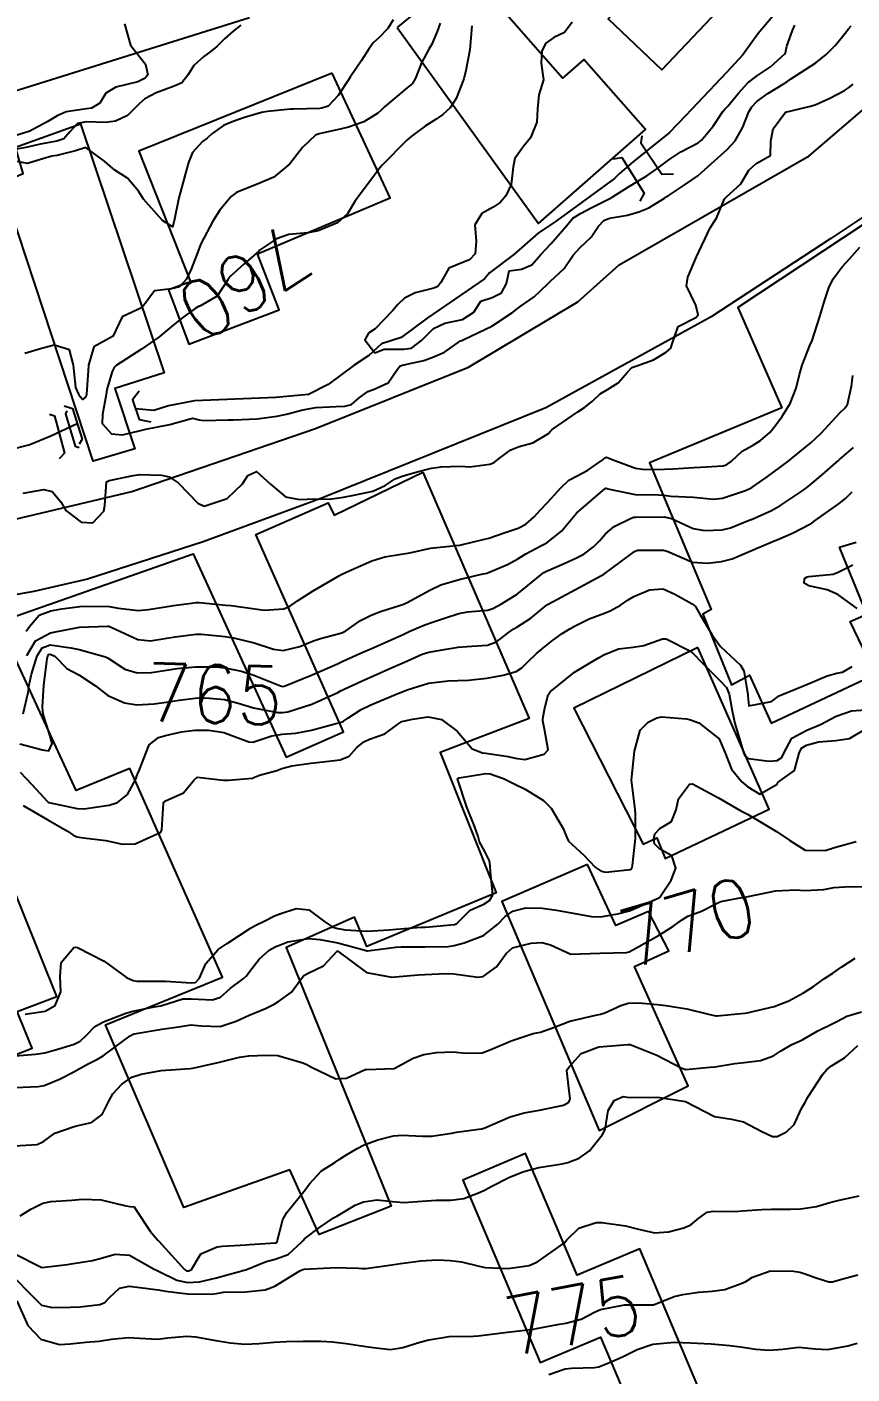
# Model space of a CAD drawing. Header units: metres. Extents: x 318500 to 325275, y 7408834 to 7428799.
# Drawn here: x 321769.1 to 321825.7, y 7422662.4 to 7422754.9 of the extents above; entities that cross this region are included whole.
import ezdxf
from ezdxf.enums import TextEntityAlignment as Align

# ---------------------------------------------------------------- set-up
doc = ezdxf.new("R2010")
doc.units = ezdxf.units.M
doc.header["$MEASUREMENT"] = 0
for name, color, linetype in [('Cotas', 45, 'Continuous'), ('Curvas de Nivel 1m', 11, 'Continuous'), ('Curvas de Nivel 5m', 15, 'Continuous'), ('Edificações', 30, 'Continuous'), ('Hidrografia', 140, 'Continuous'), ('Pontes_Viadutos_Tubos', 190, 'Continuous'), ('Vias Primárias', 230, 'Continuous')]:
    doc.layers.add(name, color=color, linetype=linetype)
doc.styles.add('Style-STANDARD', font='STANDARD.shx')

msp = doc.modelspace()

# ---------------------------------------------------------------- linework, layer by layer
at = {"layer": 'Curvas de Nivel 1m', "flags": 128}
for points, elevation in [([(321775.797, 7422755.127), (321776.206, 7422753.656), (321777.221, 7422752.356), (321777.395, 7422751.637), (321777.208, 7422751.412), (321776.711, 7422751.153), (321775.201, 7422750.781), (321774.508, 7422750.365), (321774.094, 7422749.681), (321773.532, 7422749.339), (321773.184, 7422749.302), (321771.793, 7422749.098), (321771.176, 7422748.803), (321770.494, 7422748.407), (321769.237, 7422747.749), (321769.176, 7422747.733), (321769.16, 7422747.726), (321767.664, 7422747.253)], 764), ([(321794.239, 7422755.415), (321793.874, 7422754.808), (321793.251, 7422754.165), (321792.864, 7422753.818), (321792.592, 7422753.44), (321792.064, 7422752.611), (321791.277, 7422751.459), (321791.209, 7422751.36), (321790.452, 7422750.213), (321789.775, 7422749.474), (321789.328, 7422749.338), (321789.188, 7422749.322), (321787.418, 7422749.275), (321787.186, 7422749.261), (321785.601, 7422749.109), (321785.183, 7422749.037), (321784.026, 7422748.698), (321783.173, 7422748.399), (321782.585, 7422748.153), (321781.792, 7422747.581), (321781.454, 7422747.287), (321781.152, 7422747.046), (321780.448, 7422746.289), (321780.184, 7422745.599), (321779.944, 7422744.779), (321779.624, 7422743.605), (321779.527, 7422743.182), (321779.193, 7422741.609), (321779.175, 7422741.513), (321779.074, 7422741.187), (321778.407, 7422741.62), (321777.102, 7422743.099), (321776.76, 7422743.645), (321775.986, 7422744.525), (321775.124, 7422745.085), (321774.444, 7422745.677), (321773.144, 7422746.633), (321772.423, 7422746.419), (321771.136, 7422746.095), (321770.814, 7422746.046), (321769.8, 7422745.74), (321769.128, 7422745.548), (321767.938, 7422745.762)], 762), ([(321783.764, 7422755.051), (321783.256, 7422754.633), (321782.686, 7422754.13), (321782.128, 7422753.577), (321781.639, 7422753.179), (321781.23, 7422752.897), (321780.551, 7422752.266), (321780.137, 7422751.601), (321779.723, 7422751.086), (321779.202, 7422750.849), (321777.967, 7422750.397), (321777.193, 7422749.982), (321776.794, 7422749.646), (321775.996, 7422748.84), (321775.172, 7422748.459), (321774.484, 7422748.363), (321773.171, 7422748.409), (321772.572, 7422748.296), (321772.033, 7422747.707), (321771.63, 7422747.235), (321771.15, 7422747.067), (321770.005, 7422746.879), (321769.144, 7422746.654), (321768.378, 7422746.521)], 763), ([(321797.458, 7422755.186), (321797.258, 7422754.6), (321796.882, 7422753.747), (321796.689, 7422753.386), (321796.174, 7422752.447), (321795.768, 7422751.394), (321795.559, 7422751.044), (321795.204, 7422750.758), (321793.638, 7422749.423), (321793.413, 7422749.2), (321793.184, 7422749.003), (321792.214, 7422748.405), (321791.169, 7422748.037), (321790.693, 7422747.931), (321789.161, 7422747.578), (321789.082, 7422747.56), (321788.894, 7422747.484), (321788.014, 7422746.63), (321787.13, 7422745.51), (321786.048, 7422744.594), (321785.117, 7422744.205), (321783.485, 7422743.554), (321783.106, 7422743.278), (321782.337, 7422742.326), (321781.864, 7422741.578), (321781.057, 7422740.078), (321780.92, 7422739.724), (321780.875, 7422739.592), (321780.361, 7422738.273), (321780.039, 7422737.6), (321779.562, 7422737.065), (321779.02, 7422736.939), (321777.853, 7422736.792), (321777, 7422735.64), (321775.632, 7422735.019), (321774.986, 7422733.67), (321774.97, 7422733.657), (321773.69, 7422732.956), (321773.321, 7422731.686), (321773.302, 7422731.329), (321773.176, 7422729.687), (321773.122, 7422729.484), (321772.916, 7422729.337), (321772.747, 7422729.521), (321772.657, 7422729.694), (321772.456, 7422730.168), (321772.285, 7422731.7), (321772.009, 7422732.753), (321770.963, 7422733.067), (321770.032, 7422732.805), (321768.957, 7422732.489)], 761), ([(321806.521, 7422755.251), (321805.98, 7422754.538), (321805.254, 7422754.202), (321804.719, 7422753.807), (321804.437, 7422753.282), (321804.379, 7422752.43), (321804.539, 7422751.28), (321804.23, 7422750.259), (321804.145, 7422749.286), (321804.092, 7422748.37), (321803.662, 7422747.292), (321803.154, 7422746.69), (321802.569, 7422745.883), (321802.471, 7422745.307), (321802.335, 7422744.095), (321801.967, 7422743.311), (321801.565, 7422742.854), (321801.098, 7422742.537), (321800.31, 7422742.113), (321799.84, 7422741.339), (321799.932, 7422740.2), (321799.85, 7422739.338), (321799.466, 7422738.931), (321799.051, 7422738.771), (321798.042, 7422738.364), (321797.495, 7422737.365), (321797.304, 7422737.089), (321797.024, 7422736.98), (321795.74, 7422736.669), (321795.013, 7422736.283), (321794.552, 7422735.862), (321794.187, 7422735.412), (321792.988, 7422734.194), (321792.535, 7422733.884), (321792.295, 7422733.437), (321792.967, 7422732.533), (321793.61, 7422732.781), (321794.971, 7422732.799), (321795.497, 7422732.867), (321796.166, 7422733.382), (321796.988, 7422734.209), (321797.77, 7422734.585), (321798.995, 7422734.833), (321799.766, 7422735.339), (321800.256, 7422736.086), (321801.015, 7422736.342), (321801.667, 7422736.667), (321802, 7422737.31), (321802.185, 7422738.167), (321803.045, 7422738.286), (321803.749, 7422738.591), (321804.36, 7422739.28), (321805.068, 7422740.041), (321806.124, 7422741.254), (321806.56, 7422741.776), (321807.093, 7422742.11), (321807.826, 7422742.506), (321809.109, 7422743.145), (321809.165, 7422743.164), (321809.261, 7422743.218), (321810.386, 7422743.936), (321811.128, 7422744.388), (321811.629, 7422744.686), (321812.323, 7422745.172), (321813.146, 7422745.803), (321813.97, 7422746.334), (321815.158, 7422746.955), (321815.397, 7422747.136), (321816.191, 7422748.109), (321816.865, 7422749.115), (321817.009, 7422749.296), (321817.196, 7422749.489), (321817.939, 7422750.369), (321818.581, 7422751.09), (321819.225, 7422751.594), (321820.127, 7422752.175), (321821.101, 7422753.061), (321821.153, 7422753.149), (321821.248, 7422753.606), (321821.643, 7422754.675), (321821.792, 7422755.052)], 759), ([(321768.831, 7422722.899), (321770.253, 7422723.147), (321770.833, 7422723.005), (321771.412, 7422722.297), (321771.766, 7422721.706), (321772.808, 7422720.914), (321773.626, 7422720.863), (321774.368, 7422721.675), (321774.44, 7422722.057), (321774.546, 7422723.673), (321774.731, 7422723.782), (321774.842, 7422723.804), (321776.386, 7422724.107), (321776.848, 7422724.177), (321778.319, 7422724.147), (321778.846, 7422724.022), (321779.465, 7422723.604), (321780.826, 7422722.209), (321781.253, 7422722.012), (321782.83, 7422722.533), (321783.889, 7422723.544), (321784.266, 7422724.122), (321784.853, 7422724.386), (321785.809, 7422723.52), (321786.831, 7422722.639), (321787.803, 7422722.469), (321788.83, 7422722.504), (321789.849, 7422722.483), (321790.832, 7422722.624), (321791.521, 7422722.755), (321792.836, 7422723.028), (321793.688, 7422723.417), (321794.361, 7422723.894), (321794.85, 7422724.06), (321795.873, 7422724.366), (321796.859, 7422724.611), (321797.515, 7422724.709), (321798.861, 7422724.744), (321799.49, 7422724.711), (321800.864, 7422724.892), (321801.163, 7422725.018), (321801.531, 7422725.31), (321802.306, 7422725.871), (321802.882, 7422726.095), (321803.815, 7422726.351), (321804.896, 7422726.993), (321805.017, 7422727.15), (321805.137, 7422727.266), (321806.912, 7422728.476), (321807.359, 7422728.792), (321807.915, 7422729.23), (321808.436, 7422729.717), (321808.932, 7422730.029), (321809.666, 7422730.482), (321810.307, 7422731.2), (321810.615, 7422731.535), (321810.957, 7422731.656), (321812.088, 7422732.049), (321812.971, 7422732.583), (321813.279, 7422732.854), (321813.386, 7422733.156), (321813.8, 7422734.344), (321814.998, 7422734.962), (321815.159, 7422735.138), (321815.01, 7422735.812), (321814.357, 7422737.147), (321814.455, 7422737.729), (321815.06, 7422739.14), (321815.994, 7422741.126), (321816.428, 7422741.782), (321816.976, 7422743.112), (321817.033, 7422743.19), (321817.112, 7422743.258), (321818.081, 7422744.14), (321818.639, 7422745.088), (321819.145, 7422745.533), (321820.127, 7422746.093), (321820.149, 7422747.07), (321820.312, 7422747.929), (321821.165, 7422749.06), (321822.787, 7422749.445), (321823.198, 7422749.578), (321824.203, 7422750.017), (321825.213, 7422750.552), (321825.482, 7422750.731), (321825.81, 7422750.994)], 761), ([(321769.033, 7422713.417), (321769.275, 7422713.742), (321769.933, 7422714.521), (321770.727, 7422714.827), (321771.489, 7422714.948), (321772.731, 7422715.107), (321773.273, 7422715.144), (321774.732, 7422715.108), (321775.381, 7422715.01), (321776.728, 7422714.853), (321777.446, 7422714.913), (321778.733, 7422715.127), (321779.149, 7422715.191), (321780.737, 7422715.397), (321780.922, 7422715.402), (321782.735, 7422715.22), (321783.108, 7422715.18), (321784.731, 7422714.953), (321785.385, 7422714.869), (321786.732, 7422714.957), (321787.11, 7422715.129), (321787.66, 7422715.496), (321788.747, 7422716.186), (321790.552, 7422717.247), (321790.759, 7422717.361), (321790.82, 7422717.389), (321790.951, 7422717.448), (321792.2, 7422718.004), (321792.772, 7422718.255), (321793.663, 7422718.53), (321794.78, 7422718.705), (321795.365, 7422718.807), (321796.786, 7422719.121), (321797.001, 7422719.154), (321798.79, 7422719.327), (321798.808, 7422719.332), (321798.904, 7422719.348), (321800.404, 7422719.718), (321800.797, 7422719.809), (321801.909, 7422720.198), (321802.808, 7422720.508), (321803.333, 7422720.764), (321803.915, 7422721.279), (321804.344, 7422721.756), (321804.83, 7422722.254), (321805.732, 7422723.257), (321806.296, 7422723.8), (321806.853, 7422724.101), (321807.601, 7422724.486), (321808.633, 7422725.214), (321808.757, 7422725.326), (321808.872, 7422725.367), (321809.257, 7422725.206), (321810.861, 7422724.61), (321811.508, 7422724.533), (321812.861, 7422724.544), (321813.449, 7422724.566), (321814.863, 7422724.669), (321815.315, 7422724.682), (321816.865, 7422724.777), (321817.118, 7422724.855), (321817.45, 7422725.101), (321818.18, 7422725.791), (321818.886, 7422726.177), (321819.448, 7422726.519), (321820.084, 7422727.068), (321820.454, 7422727.516), (321820.911, 7422728.141), (321821.468, 7422729.052), (321821.878, 7422730.103), (321822.116, 7422731.043), (321822.302, 7422731.698), (321822.838, 7422733.032), (321822.984, 7422733.387), (321823.519, 7422735.022), (321823.861, 7422736.174), (321824.134, 7422737.013), (321824.432, 7422737.616), (321825.052, 7422738.435), (321825.316, 7422738.738), (321825.544, 7422738.995), (321826.25, 7422739.806)], 762), ([(321769.09, 7422711.744), (321769.674, 7422712.756), (321770.704, 7422713.309), (321771.052, 7422713.367), (321772.71, 7422713.69), (321774.616, 7422713.766), (321774.711, 7422713.758), (321774.928, 7422713.667), (321776.698, 7422712.841), (321777.564, 7422712.76), (321778.7, 7422712.945), (321779.273, 7422713.033), (321780.704, 7422713.21), (321781.075, 7422713.214), (321782.703, 7422713.061), (321783.279, 7422712.973), (321784.696, 7422712.625), (321786.013, 7422712.194), (321786.689, 7422712.098), (321787.82, 7422712.366), (321788.699, 7422712.731), (321789.245, 7422712.929), (321790.708, 7422713.319), (321790.804, 7422713.353), (321790.971, 7422713.447), (321791.995, 7422714.163), (321792.727, 7422714.533), (321793.372, 7422714.779), (321794.737, 7422715.206), (321794.883, 7422715.252), (321795.197, 7422715.393), (321796.749, 7422716.245), (321797.512, 7422716.603), (321798.756, 7422716.975), (321800.287, 7422717.327), (321800.67, 7422717.413), (321800.762, 7422717.442), (321802.073, 7422717.998), (321802.776, 7422718.389), (321803.335, 7422718.731), (321804.361, 7422719.274), (321804.636, 7422719.428), (321804.794, 7422719.522), (321805.776, 7422720.285), (321806.575, 7422721.244), (321806.823, 7422721.523), (321808.785, 7422723.211), (321808.816, 7422723.235), (321808.84, 7422723.239), (321808.952, 7422723.209), (321810.836, 7422722.804), (321812.452, 7422722.782), (321812.836, 7422722.767), (321813.289, 7422722.702), (321814.835, 7422722.615), (321816.209, 7422722.495), (321816.834, 7422722.546), (321818.419, 7422723.086), (321818.707, 7422723.217), (321818.843, 7422723.291), (321819.906, 7422724.018), (321820.865, 7422724.726), (321821.054, 7422724.87), (321821.288, 7422725.054), (321822.165, 7422725.756), (321822.89, 7422726.363), (321823.247, 7422726.672), (321823.61, 7422727.019), (321824.914, 7422728.444), (321825.196, 7422728.719), (321825.41, 7422728.995), (321825.682, 7422730.25), (321825.781, 7422730.992)], 763), ([(321768.828, 7422707.747), (321769.184, 7422709.21), (321769.258, 7422709.741), (321769.398, 7422710.47), (321769.806, 7422711.733), (321770.129, 7422712.288), (321770.692, 7422712.488), (321772.109, 7422712.278), (321772.687, 7422712.163), (321774.478, 7422711.672), (321774.679, 7422711.571), (321775.824, 7422710.805), (321776.669, 7422710.556), (321777.638, 7422710.594), (321778.671, 7422710.755), (321779.411, 7422710.864), (321780.674, 7422710.98), (321782.074, 7422710.969), (321782.673, 7422710.906), (321783.81, 7422710.681), (321784.669, 7422710.41), (321786.506, 7422709.667), (321786.661, 7422709.634), (321786.813, 7422709.659), (321788.669, 7422710.423), (321790.405, 7422711.181), (321790.679, 7422711.313), (321790.773, 7422711.355), (321790.97, 7422711.447), (321792.148, 7422711.975), (321792.692, 7422712.218), (321793.53, 7422712.585), (321794.706, 7422713.108), (321794.907, 7422713.197), (321795.335, 7422713.391), (321796.278, 7422713.815), (321796.719, 7422713.976), (321797.763, 7422714.321), (321798.729, 7422714.648), (321799.328, 7422714.744), (321800.733, 7422714.863), (321801.063, 7422714.987), (321801.663, 7422715.306), (321802.747, 7422715.972), (321803.484, 7422716.551), (321804.333, 7422717.274), (321804.579, 7422717.455), (321804.764, 7422717.555), (321805.959, 7422718.065), (321806.778, 7422718.427), (321807.306, 7422718.708), (321807.987, 7422719.222), (321808.382, 7422719.631), (321808.804, 7422720.116), (321809.399, 7422720.616), (321810.564, 7422721.193), (321810.758, 7422721.254), (321810.821, 7422721.252), (321810.885, 7422721.253), (321812.821, 7422721.275), (321813.33, 7422721.155), (321814.81, 7422720.479), (321815.601, 7422720.336), (321816.809, 7422720.389), (321817.384, 7422720.529), (321818.77, 7422721.081), (321818.82, 7422721.101), (321820.186, 7422721.707), (321820.83, 7422722.074), (321822.276, 7422723.038), (321822.604, 7422723.273), (321822.847, 7422723.467), (321823.693, 7422724.182), (321824.639, 7422725.003), (321824.763, 7422725.11), (321824.873, 7422725.207), (321825.831, 7422726.046)], 764), ([(321826.072, 7422714.987), (321824.749, 7422715.945), (321824.011, 7422716.269), (321822.755, 7422716.528), (321822.436, 7422716.714), (321822.472, 7422717.034), (321822.649, 7422717.144), (321822.762, 7422717.178), (321824.429, 7422717.341), (321824.767, 7422717.475), (321825.786, 7422717.978)], 766), ([(321768.633, 7422703.749), (321769.422, 7422702.883), (321770.5, 7422701.721), (321770.549, 7422701.683), (321770.608, 7422701.66), (321772.543, 7422701.236), (321773.012, 7422701.217), (321774.547, 7422701.443), (321774.736, 7422701.478), (321775.307, 7422701.659), (321776.003, 7422702.204), (321776.574, 7422703.252), (321776.664, 7422703.554), (321776.696, 7422703.638), (321776.789, 7422703.844), (321777.475, 7422705.627), (321778.114, 7422706.111), (321778.61, 7422706.267), (321779.709, 7422706.504), (321780.615, 7422706.615), (321781.57, 7422706.621), (321782.613, 7422706.454), (321784.32, 7422705.818), (321784.604, 7422705.809), (321785.899, 7422706.229), (321786.612, 7422706.341), (321787.547, 7422706.429), (321788.617, 7422706.632), (321790.222, 7422707.054), (321790.626, 7422707.159), (321790.829, 7422707.246), (321791.113, 7422707.445), (321792.033, 7422708.043), (321792.644, 7422708.351), (321793.395, 7422708.673), (321794.657, 7422709.187), (321794.812, 7422709.243), (321795.197, 7422709.392), (321796.665, 7422709.848), (321798.007, 7422710.016), (321798.667, 7422710.044), (321799.393, 7422710.065), (321800.669, 7422710.185), (321801.771, 7422710.404), (321802.674, 7422710.656), (321803.053, 7422710.909), (321803.428, 7422711.283), (321804.074, 7422711.891), (321804.697, 7422712.425), (321805.175, 7422712.791), (321805.824, 7422713.253), (321806.366, 7422713.595), (321806.718, 7422713.796), (321807.676, 7422714.276), (321808.732, 7422714.668), (321809.129, 7422714.811), (321809.841, 7422715.199), (321810.37, 7422715.568), (321810.746, 7422715.804), (321811.833, 7422716.256), (321812.752, 7422716.325), (321813.565, 7422715.965), (321814.742, 7422715.29), (321814.989, 7422715.128), (321815.301, 7422714.555), (321816.151, 7422713.116), (321816.699, 7422712.371), (321818.075, 7422711.089), (321818.299, 7422710.709), (321818.565, 7422709.081), (321818.571, 7422708.994), (321818.648, 7422708.302), (321820.187, 7422708.591), (321820.658, 7422708.936), (321820.727, 7422708.981), (321820.872, 7422709.048), (321822.667, 7422709.777), (321824.008, 7422710.345), (321824.675, 7422710.528), (321825.062, 7422710.611), (321825.738, 7422710.989)], 766), ([(321768.842, 7422701.449), (321770.531, 7422700.476), (321771.876, 7422699.7), (321772.252, 7422699.428), (321772.516, 7422699.295), (321772.972, 7422699.229), (321774.514, 7422699.043), (321775.654, 7422698.795), (321776.512, 7422698.812), (321778.277, 7422699.614), (321778.363, 7422699.771), (321778.471, 7422701.611), (321778.483, 7422701.679), (321778.552, 7422701.757), (321779.841, 7422702.317), (321780.574, 7422703.206), (321780.772, 7422703.392), (321782.574, 7422703.182), (321782.938, 7422703.191), (321784.577, 7422703.329), (321784.716, 7422703.39), (321785.051, 7422703.525), (321786.236, 7422703.861), (321786.585, 7422703.983), (321787.267, 7422704.18), (321788.589, 7422704.362), (321789.599, 7422704.474), (321790.591, 7422704.593), (321791.201, 7422704.837), (321791.737, 7422705.439), (321792.213, 7422705.827), (321792.608, 7422705.996), (321793.655, 7422706.374), (321794.625, 7422707.075), (321794.816, 7422707.209), (321795.566, 7422707.386), (321796.477, 7422707.527), (321796.632, 7422707.534), (321797.539, 7422707.361), (321798.618, 7422706.55), (321799.648, 7422705.334), (321800.35, 7422705.076), (321800.597, 7422705.042), (321802.118, 7422704.82), (321802.594, 7422704.703), (321803.277, 7422704.599), (321804.597, 7422704.982), (321804.867, 7422705.266), (321804.621, 7422706.703), (321804.501, 7422707.271), (321804.498, 7422707.405), (321804.643, 7422708.15), (321804.866, 7422709.058), (321805.012, 7422709.265), (321806.674, 7422710.597), (321807.695, 7422711.225), (321808.32, 7422711.581), (321808.689, 7422711.806), (321809.69, 7422712.205), (321810.697, 7422712.329), (321811.445, 7422712.433), (321812.706, 7422712.888), (321812.966, 7422712.896), (321814.694, 7422712.03), (321815.572, 7422711.121), (321816.669, 7422710.01), (321817.111, 7422709.55), (321817.287, 7422709.101), (321817.494, 7422707.949), (321817.674, 7422707.094), (321818.133, 7422705.561), (321818.276, 7422705.085), (321818.375, 7422704.86), (321818.596, 7422704.686), (321820.025, 7422704.49), (321820.595, 7422704.542), (321820.907, 7422704.737), (321821.033, 7422705.046), (321821.588, 7422706.068), (321822.624, 7422706.626), (321823.567, 7422707.016), (321824.639, 7422707.592), (321825.69, 7422707.944), (321826.646, 7422708.029)], 767), ([(321768.972, 7422687.115), (321770.356, 7422687.33), (321771.037, 7422687.71), (321771.421, 7422688.657), (321771.364, 7422689.705), (321771.451, 7422690.658), (321772.316, 7422691.692), (321772.42, 7422691.722), (321772.559, 7422691.689), (321774.406, 7422690.757), (321775.926, 7422689.647), (321776.387, 7422689.429), (321776.63, 7422689.393), (321778.387, 7422689.395), (321778.603, 7422689.392), (321780.385, 7422689.27), (321780.67, 7422689.302), (321780.948, 7422689.582), (321781.374, 7422690.607), (321782.222, 7422691.563), (321782.421, 7422691.699), (321782.836, 7422691.966), (321784.435, 7422693.033), (321784.758, 7422693.206), (321785.43, 7422693.52), (321786.089, 7422693.87), (321786.447, 7422694.009), (321787.571, 7422694.375), (321788.452, 7422694.283), (321789.536, 7422693.464), (321790.079, 7422693.098), (321790.436, 7422693.003), (321790.957, 7422692.922), (321792.434, 7422692.831), (321793.951, 7422692.923), (321794.436, 7422692.965), (321796.155, 7422693.092), (321796.437, 7422693.1), (321796.694, 7422693.11), (321798.439, 7422693.283), (321798.605, 7422693.348), (321799.516, 7422694.272), (321800.46, 7422694.671), (321800.851, 7422694.927), (321801.06, 7422695.311), (321800.919, 7422696.889), (321800.887, 7422697.314), (321800.85, 7422697.661), (321800.51, 7422698.284), (321800.155, 7422698.964), (321800.057, 7422699.327), (321799.82, 7422700.041), (321799.285, 7422701.339), (321798.652, 7422703.275), (321798.753, 7422703.347), (321800.583, 7422703.647), (321800.897, 7422703.63), (321801.808, 7422703.302), (321802.574, 7422702.922), (321803.288, 7422702.564), (321804.558, 7422701.805), (321805.078, 7422701.262), (321805.907, 7422699.871), (321806.149, 7422699.246), (321806.268, 7422698.994), (321806.515, 7422698.777), (321807.326, 7422698.046), (321808.094, 7422697.216), (321808.496, 7422696.939), (321808.818, 7422696.884), (321810.498, 7422697.061), (321810.588, 7422697.099), (321810.632, 7422697.188), (321810.649, 7422697.335), (321810.868, 7422699.185), (321810.863, 7422700.868), (321810.841, 7422701.186), (321810.58, 7422703.19), (321810.789, 7422705.187), (321811.189, 7422706.614), (321811.722, 7422707.174), (321812.325, 7422707.475), (321812.636, 7422707.544), (321814.371, 7422707.397), (321814.633, 7422707.333), (321815.201, 7422707.124), (321816.614, 7422706.038), (321816.989, 7422705.104), (321817.448, 7422703.956), (321818.155, 7422703.086), (321818.575, 7422702.743), (321819.395, 7422702.24), (321820.578, 7422702.916), (321820.611, 7422703.018), (321820.66, 7422703.049), (321821.768, 7422703.858), (321822.101, 7422705.035), (321822.255, 7422705.384), (321822.608, 7422705.59), (321823.416, 7422705.822), (321824.614, 7422705.924), (321825.56, 7422706.047), (321826.626, 7422706.703)], 768), ([(321768.318, 7422684.263), (321769.681, 7422684.365), (321770.321, 7422684.472), (321771.282, 7422684.749), (321772.331, 7422685.07), (321772.751, 7422685.269), (321773.193, 7422685.681), (321773.75, 7422686.272), (321774.349, 7422686.596), (321775.891, 7422687.183), (321776.357, 7422687.333), (321777.818, 7422687.618), (321778.284, 7422687.688), (321778.362, 7422687.712), (321779.8, 7422688.164), (321780.369, 7422688.176), (321781.834, 7422688.102), (321782.371, 7422688.295), (321783.054, 7422688.876), (321783.945, 7422689.537), (321784.168, 7422689.758), (321784.398, 7422690.078), (321785.029, 7422690.905), (321785.716, 7422691.517), (321786.169, 7422691.766), (321786.424, 7422691.865), (321787.01, 7422692.085), (321788.428, 7422692.326), (321789.198, 7422692.238), (321790.426, 7422692.031), (321792.368, 7422691.483), (321792.42, 7422691.47), (321792.466, 7422691.475), (321794.423, 7422691.725), (321794.781, 7422691.752), (321796.424, 7422691.754), (321798.001, 7422691.777), (321798.425, 7422691.836), (321799.098, 7422692.011), (321800.432, 7422692.526), (321801.415, 7422693.305), (321801.921, 7422693.825), (321802.453, 7422694.189), (321803.324, 7422694.414), (321804.457, 7422694.404), (321805.45, 7422694.26), (321806.453, 7422694.074), (321807.842, 7422693.826), (321808.449, 7422693.816), (321809.639, 7422694.011), (321810.455, 7422694.218), (321811.136, 7422694.504), (321812.469, 7422695.114), (321812.498, 7422695.131), (321812.522, 7422695.159), (321813.305, 7422696.331), (321813.624, 7422697.143), (321813.363, 7422698.002), (321812.513, 7422698.467), (321812.162, 7422698.811), (321812.121, 7422699.166), (321812.182, 7422699.508), (321812.531, 7422699.873), (321813.339, 7422700.347), (321813.65, 7422701.143), (321813.804, 7422701.899), (321814.577, 7422702.922), (321814.771, 7422702.934), (321816.563, 7422701.971), (321818.089, 7422701.087), (321818.547, 7422700.847), (321819.056, 7422700.559), (321820.529, 7422699.663), (321821.456, 7422699.041), (321822.514, 7422698.384), (321823.871, 7422698.368), (321824.516, 7422698.563), (321826.013, 7422698.978)], 769), ([(321768.235, 7422678.08), (321769.788, 7422678.173), (321770.24, 7422678.379), (321771.018, 7422678.939), (321772.256, 7422679.395), (321772.5, 7422679.442), (321773.526, 7422679.671), (321774.266, 7422680.236), (321774.728, 7422681.203), (321774.991, 7422681.653), (321775.618, 7422682.322), (321776.297, 7422682.787), (321776.933, 7422682.998), (321778.305, 7422683.244), (321778.626, 7422683.286), (321780.307, 7422683.379), (321780.489, 7422683.405), (321781.182, 7422683.577), (321782.096, 7422683.781), (321782.314, 7422683.823), (321783.686, 7422684.173), (321784.321, 7422684.264), (321785.525, 7422684.315), (321786.322, 7422684.289), (321788.025, 7422683.774), (321788.313, 7422683.653), (321788.621, 7422683.475), (321790.298, 7422682.678), (321791.025, 7422682.717), (321792.308, 7422683.311), (321792.406, 7422683.331), (321794.31, 7422683.4), (321795.607, 7422684.094), (321796.325, 7422684.348), (321797.209, 7422684.479), (321798.328, 7422684.525), (321799.225, 7422684.438), (321800.327, 7422684.463), (321800.938, 7422684.704), (321802.34, 7422685.29), (321803.83, 7422685.79), (321804.346, 7422685.878), (321805.313, 7422686.218), (321806.354, 7422686.647), (321808.224, 7422687.078), (321808.359, 7422687.097), (321808.453, 7422687.115), (321808.749, 7422687.206), (321809.845, 7422687.719), (321810.37, 7422687.872), (321811.099, 7422687.908), (321812.376, 7422687.795), (321812.952, 7422687.727), (321814.374, 7422687.494), (321815.862, 7422687.115), (321816.369, 7422687.018), (321816.464, 7422687.013), (321817.402, 7422687.095), (321818.371, 7422687.201), (321818.516, 7422687.223), (321820.376, 7422687.64), (321821.39, 7422688.029), (321822.385, 7422688.576), (321823.075, 7422689.02), (321823.844, 7422689.563), (321824.404, 7422689.948), (321825.032, 7422690.37), (321825.928, 7422690.977)], 771), ([(321768.641, 7422673.267), (321769.371, 7422673.728), (321770.184, 7422674.141), (321770.727, 7422674.253), (321772.187, 7422674.342), (321772.917, 7422674.408), (321774.187, 7422674.369), (321775.879, 7422673.947), (321776.183, 7422673.913), (321776.445, 7422673.899), (321776.625, 7422673.633), (321777.551, 7422672.227), (321778.085, 7422671.611), (321778.149, 7422671.54), (321779.917, 7422669.583), (321780.039, 7422669.501), (321780.119, 7422669.485), (321780.207, 7422669.491), (321780.379, 7422669.577), (321781.035, 7422670.673), (321782.144, 7422671.139), (321782.518, 7422671.181), (321784.146, 7422671.277), (321784.381, 7422671.293), (321786.149, 7422671.422), (321786.213, 7422671.445), (321786.259, 7422671.508), (321786.664, 7422673.011), (321786.942, 7422673.499), (321788.196, 7422675.053), (321788.496, 7422675.476), (321789.31, 7422676.367), (321790.222, 7422676.945), (321790.535, 7422677.137), (321790.988, 7422677.442), (321791.765, 7422677.907), (321792.241, 7422678.142), (321793.171, 7422678.492), (321794.25, 7422678.767), (321794.837, 7422678.805), (321796.251, 7422678.742), (321796.864, 7422678.751), (321798.254, 7422678.959), (321798.583, 7422679.018), (321800.259, 7422679.244), (321800.324, 7422679.255), (321800.524, 7422679.316), (321802.268, 7422680.059), (321803.214, 7422680.337), (321804.273, 7422680.53), (321805.912, 7422680.881), (321806.278, 7422681.07), (321806.357, 7422681.239), (321806.367, 7422681.324), (321806.292, 7422682.038), (321806.157, 7422683.242), (321806.201, 7422683.352), (321806.314, 7422683.514), (321807.136, 7422684.42), (321808.335, 7422684.873), (321808.638, 7422684.904), (321810.338, 7422685.044), (321810.499, 7422685.027), (321812.327, 7422684.315), (321814.045, 7422683.403), (321814.313, 7422683.314), (321815.957, 7422683.472), (321816.316, 7422683.51), (321817.685, 7422683.724), (321818.321, 7422683.811), (321819.441, 7422683.945), (321820.328, 7422684.259), (321820.809, 7422684.569), (321821.582, 7422685.038), (321822.108, 7422685.268), (321822.345, 7422685.381), (321823.387, 7422685.982), (321824.362, 7422686.467), (321824.724, 7422686.635), (321825.375, 7422686.985), (321826.373, 7422687.292)], 772), ([(321768.135, 7422670.72), (321770.12, 7422669.72), (321771.88, 7422669.938), (321772.124, 7422669.969), (321773.588, 7422670.208), (321774.13, 7422670.339), (321775.144, 7422670.641), (321776.134, 7422670.578), (321777.822, 7422669.614), (321778.03, 7422669.523), (321778.119, 7422669.482), (321779.376, 7422668.854), (321780.111, 7422668.702), (321780.942, 7422668.742), (321782.114, 7422669.003), (321784.015, 7422669.532), (321784.093, 7422669.558), (321784.121, 7422669.569), (321785.505, 7422670.141), (321786.132, 7422670.295), (321787.013, 7422670.621), (321787.97, 7422671.483), (321788.049, 7422671.584), (321788.153, 7422671.683), (321789.167, 7422672.462), (321790.175, 7422673.148), (321790.371, 7422673.254), (321790.698, 7422673.445), (321791.62, 7422674.001), (321792.188, 7422674.227), (321793.139, 7422674.365), (321794.188, 7422674.248), (321794.988, 7422674.188), (321796.189, 7422674.283), (321797.203, 7422674.346), (321798.195, 7422674.348), (321799.079, 7422674.455), (321800.204, 7422674.888), (321800.488, 7422675.033), (321801.005, 7422675.308), (321802.216, 7422675.916), (321803.19, 7422676.311), (321804.223, 7422676.59), (321805.83, 7422676.85), (321806.227, 7422676.93), (321806.995, 7422677.229), (321807.715, 7422677.741), (321808.248, 7422678.417), (321808.596, 7422678.866), (321808.787, 7422679.205), (321808.979, 7422680.503), (321809.39, 7422681.199), (321810.011, 7422681.475), (321810.292, 7422681.429), (321810.505, 7422681.4), (321812.293, 7422681.412), (321812.523, 7422681.388), (321814.29, 7422681.13), (321816.275, 7422680.083), (321817.452, 7422679.912), (321818.27, 7422679.736), (321819.524, 7422679.061), (321820.255, 7422678.711), (321820.581, 7422678.72), (321821.223, 7422679.04), (321821.758, 7422679.545), (321822.285, 7422680.682), (321822.406, 7422680.911), (321822.489, 7422681.027), (321822.694, 7422681.424), (321823.717, 7422683.009), (321823.994, 7422683.326), (321824.319, 7422683.582), (321825.203, 7422684.111), (321826.111, 7422684.973)], 773), ([(321768.114, 7422669.15), (321769.5, 7422667.726), (321770.091, 7422667.132), (321770.823, 7422666.975), (321772.09, 7422667.008), (321772.739, 7422667.032), (321774.093, 7422667.19), (321774.44, 7422667.311), (321774.77, 7422667.653), (321775.448, 7422668.306), (321776.108, 7422668.444), (321776.838, 7422668.36), (321778.106, 7422668.187), (321778.601, 7422668.099), (321780.103, 7422667.914), (321781.771, 7422667.896), (321782.104, 7422667.941), (321782.583, 7422668.031), (321784.105, 7422668.061), (321785.441, 7422668.182), (321786.109, 7422668.444), (321787.833, 7422669.484), (321788.028, 7422669.575), (321788.122, 7422669.6), (321789.886, 7422669.691), (321790.124, 7422669.713), (321791.884, 7422669.681), (321792.132, 7422669.647), (321792.35, 7422669.644), (321794.135, 7422669.9), (321794.735, 7422669.99), (321796.138, 7422670.178), (321797.254, 7422670.244), (321798.139, 7422670.215), (321798.912, 7422670.112), (321800.135, 7422669.811), (321800.55, 7422669.73), (321802.134, 7422669.653), (321803.558, 7422669.854), (321804.138, 7422670.114), (321805.761, 7422671.246), (321805.979, 7422671.416), (321806.156, 7422671.622), (321806.965, 7422672.431), (321808.174, 7422672.82), (321808.557, 7422672.823), (321810.171, 7422672.594), (321810.975, 7422672.37), (321812.164, 7422672.102), (321813.128, 7422672.183), (321814.17, 7422672.44), (321814.653, 7422672.645), (321815.22, 7422673.12), (321815.779, 7422673.522), (321816.187, 7422673.59), (321817.697, 7422673.577), (321818.188, 7422673.606), (321819.537, 7422673.713), (321820.19, 7422673.732), (321821.492, 7422673.736), (321822.191, 7422673.751), (321823.295, 7422673.912), (321824.198, 7422674.176), (321824.841, 7422674.35), (321826.205, 7422674.635)], 774), ([(321804.917, 7422662.376), (321806.043, 7422662.761), (321806.465, 7422662.812), (321808.045, 7422662.857), (321808.34, 7422662.912), (321809.077, 7422663.2), (321809.757, 7422663.489), (321810.054, 7422663.626), (321810.977, 7422664.094), (321812.063, 7422664.468), (321813.533, 7422664.606), (321814.065, 7422664.584), (321814.644, 7422664.545), (321816.064, 7422664.48), (321817.342, 7422664.37), (321818.062, 7422664.27), (321819.115, 7422664.119), (321820.06, 7422664.044), (321820.975, 7422664.126), (321822.062, 7422664.257), (321823.183, 7422664.135), (321824.061, 7422664.094), (321825.439, 7422664.355), (321826.066, 7422664.527)], 776)]:
    msp.add_lwpolyline(points, dxfattribs=dict(at, elevation=elevation))
at = {"layer": 'Curvas de Nivel 5m', "flags": 128}
for points, elevation in [([(321799.621, 7422754.988), (321799.482, 7422753.346), (321799.226, 7422751.935), (321799.069, 7422751.352), (321798.559, 7422750.001), (321798.137, 7422749.366), (321797.65, 7422748.905), (321797.178, 7422748.579), (321796.44, 7422748.118), (321795.471, 7422747.397), (321795.295, 7422747.263), (321795.158, 7422747.15), (321793.472, 7422745.425), (321793.321, 7422745.243), (321793.133, 7422744.98), (321792.464, 7422744.092), (321791.957, 7422743.442), (321791.607, 7422742.941), (321791.09, 7422742.087), (321790.417, 7422741.46), (321789.074, 7422740.921), (321788.372, 7422740.79), (321787.072, 7422740.663), (321786.217, 7422740.37), (321785.061, 7422739.581), (321785.001, 7422739.531), (321783.976, 7422738.616), (321783.033, 7422737.781), (321782.89, 7422737.562), (321782.155, 7422736.431), (321781.003, 7422735.765), (321780.877, 7422735.716), (321780.638, 7422735.594), (321779.707, 7422734.889), (321778.987, 7422734.317), (321778.15, 7422733.622), (321776.961, 7422732.779), (321775.225, 7422731.666), (321775.079, 7422731.537), (321774.944, 7422731.251), (321774.587, 7422730.011), (321774.533, 7422729.674), (321774.278, 7422728.304), (321774.248, 7422727.677), (321774.889, 7422726.965), (321775.644, 7422726.903), (321776.894, 7422727.214), (321777.245, 7422727.285), (321778.9, 7422727.61), (321780.457, 7422728.042), (321780.904, 7422727.945), (321781.212, 7422727.894), (321782.904, 7422727.926), (321783.276, 7422727.927), (321784.905, 7422727.995), (321786.243, 7422728.181), (321786.908, 7422728.318), (321788.035, 7422728.617), (321788.913, 7422728.79), (321790.317, 7422728.862), (321790.914, 7422728.865), (321791.376, 7422728.985), (321791.891, 7422729.44), (321792.485, 7422729.876), (321792.929, 7422730.036), (321793.883, 7422730.469), (321794.53, 7422731.406), (321794.706, 7422731.651), (321794.955, 7422731.71), (321796.333, 7422732.006), (321796.963, 7422732.246), (321797.743, 7422732.588), (321798.862, 7422733.351), (321798.936, 7422733.395), (321798.981, 7422733.411), (321799.09, 7422733.457), (321800.991, 7422734.377), (321802.431, 7422735.306), (321802.743, 7422735.564), (321803.007, 7422735.764), (321803.912, 7422736.391), (321804.835, 7422737.273), (321804.928, 7422737.375), (321805.033, 7422737.468), (321805.966, 7422738.336), (321806.575, 7422739.247), (321807.065, 7422739.779), (321807.827, 7422740.478), (321808.314, 7422741.228), (321808.684, 7422741.626), (321809.088, 7422741.778), (321810.307, 7422741.987), (321811.095, 7422742.22), (321811.776, 7422742.503), (321812.844, 7422743.164), (321813.009, 7422743.264), (321813.113, 7422743.329), (321814.212, 7422744.061), (321815.133, 7422744.7), (321815.375, 7422744.898), (321815.625, 7422745.133), (321817.154, 7422746.505), (321817.705, 7422747.102), (321818.235, 7422748.033), (321818.645, 7422749.088), (321818.845, 7422749.435), (321819.201, 7422749.807), (321819.935, 7422750.347), (321821.102, 7422751.061), (321821.176, 7422751.105), (321821.221, 7422751.135), (321821.494, 7422751.327), (321823.234, 7422752.462), (321823.956, 7422753.019), (321824.594, 7422753.666), (321825.262, 7422754.49), (321825.483, 7422754.782), (321825.67, 7422754.996)], 760), ([(321768.599, 7422705.683), (321770.152, 7422705.283), (321770.595, 7422705.197), (321770.832, 7422705.717), (321770.611, 7422706.447), (321770.2, 7422707.726), (321770.171, 7422708.193), (321770.256, 7422709.726), (321770.472, 7422711.517), (321770.53, 7422711.722), (321770.584, 7422711.819), (321770.682, 7422711.849), (321771.002, 7422711.715), (321771.834, 7422710.865), (321772.667, 7422710.43), (321773.805, 7422709.679), (321774.65, 7422709.013), (321775.786, 7422708.51), (321776.641, 7422708.372), (321777.829, 7422708.436), (321778.644, 7422708.556), (321779.552, 7422708.696), (321780.649, 7422708.828), (321781.384, 7422708.844), (321782.647, 7422708.725), (321783.582, 7422708.483), (321784.639, 7422708.16), (321786.306, 7422707.842), (321786.635, 7422707.827), (321787.007, 7422707.876), (321788.644, 7422708.412), (321790.423, 7422709.22), (321790.658, 7422709.344), (321790.727, 7422709.381), (321790.868, 7422709.448), (321792.095, 7422710.006), (321792.668, 7422710.264), (321794.211, 7422710.942), (321794.677, 7422711.148), (321795.221, 7422711.392), (321796.222, 7422711.842), (321796.689, 7422711.985), (321797.865, 7422712.186), (321798.695, 7422712.321), (321799.636, 7422712.396), (321800.697, 7422712.457), (321801.324, 7422712.687), (321802.112, 7422713.299), (321802.457, 7422713.551), (321802.716, 7422713.7), (321803.687, 7422714.319), (321804.739, 7422715.183), (321804.788, 7422715.221), (321804.875, 7422715.268), (321806.75, 7422716.281), (321808.477, 7422717.214), (321808.66, 7422717.313), (321808.763, 7422717.377), (321809.819, 7422718.154), (321810.786, 7422718.896), (321810.997, 7422718.976), (321812.787, 7422718.979), (321813.033, 7422718.909), (321814.776, 7422718.171), (321815.813, 7422718.086), (321816.776, 7422718.205), (321817.493, 7422718.386), (321818.788, 7422718.938), (321818.885, 7422718.983), (321819.09, 7422719.077), (321820.287, 7422719.576), (321820.801, 7422719.782), (321821.677, 7422720.177), (321822.816, 7422720.775), (321822.979, 7422720.866), (321823.197, 7422721.024), (321824.832, 7422722.198), (321825.286, 7422722.545), (321825.725, 7422722.991)], 765), ([(321768.285, 7422682.076), (321769.868, 7422682.143), (321770.288, 7422682.221), (321771.331, 7422682.668), (321772.302, 7422683.164), (321772.641, 7422683.348), (321773.256, 7422683.681), (321773.948, 7422684.042), (321774.319, 7422684.27), (321775.129, 7422684.856), (321776.176, 7422685.642), (321776.341, 7422685.727), (321776.465, 7422685.762), (321778.345, 7422686.08), (321779.663, 7422686.281), (321780.348, 7422686.378), (321781.077, 7422686.309), (321782.347, 7422686.282), (321783.456, 7422686.649), (321784.355, 7422687.057), (321784.689, 7422687.194), (321785.463, 7422687.519), (321786.066, 7422687.811), (321786.367, 7422687.98), (321787.249, 7422688.625), (321787.861, 7422689.488), (321788.101, 7422689.778), (321788.397, 7422689.937), (321789.44, 7422690.429), (321790.394, 7422691.45), (321790.42, 7422691.454), (321790.435, 7422691.45), (321792.398, 7422689.992), (321794.141, 7422689.656), (321794.394, 7422689.684), (321795.949, 7422689.825), (321796.397, 7422689.849), (321797.843, 7422689.91), (321798.398, 7422689.885), (321800.051, 7422689.67), (321800.396, 7422689.708), (321801.333, 7422690.379), (321801.98, 7422691.297), (321802.424, 7422691.67), (321803.702, 7422692.003), (321804.428, 7422692.053), (321805.038, 7422691.873), (321806.42, 7422691.24), (321808.421, 7422691.301), (321810.252, 7422691.362), (321810.422, 7422691.403), (321810.886, 7422691.644), (321812.434, 7422692.53), (321813.434, 7422693.145), (321814.012, 7422693.571), (321814.451, 7422693.843), (321815.392, 7422694.184), (321816.465, 7422694.75), (321816.711, 7422694.862), (321817.918, 7422695.088), (321818.389, 7422695.164), (321818.472, 7422695.18), (321820.032, 7422695.502), (321820.478, 7422695.588), (321821.855, 7422695.66), (321822.479, 7422695.605), (321823.798, 7422695.693), (321824.482, 7422695.821), (321825.578, 7422695.889), (321826.484, 7422695.873)], 770), ([(321768.401, 7422667.432), (321769.16, 7422665.729), (321770.056, 7422664.813), (321771.328, 7422664.424), (321772.052, 7422664.492), (321773.129, 7422664.599), (321774.055, 7422664.668), (321774.908, 7422664.801), (321776.059, 7422664.915), (321776.815, 7422664.873), (321778.058, 7422664.813), (321778.776, 7422664.882), (321780.061, 7422665.006), (321780.673, 7422664.962), (321782.057, 7422664.699), (321783.048, 7422664.539), (321784.059, 7422664.467), (321785.044, 7422664.5), (321786.061, 7422664.592), (321786.919, 7422664.634), (321788.062, 7422664.673), (321789.276, 7422664.675), (321790.062, 7422664.62), (321791.004, 7422664.497), (321792.059, 7422664.339), (321792.859, 7422664.219), (321794.057, 7422664.103), (321794.899, 7422664.228), (321796.062, 7422664.594), (321796.667, 7422664.761), (321798.066, 7422664.992), (321799.747, 7422665.005), (321800.067, 7422665.026), (321802.07, 7422665.29), (321803.853, 7422665.493), (321804.074, 7422665.525), (321805.513, 7422665.814), (321806.08, 7422665.908), (321807.139, 7422666.169), (321808.092, 7422666.686), (321808.456, 7422666.845), (321810.1, 7422667.161), (321810.126, 7422667.163), (321812.1, 7422667.16), (321813.524, 7422667.724), (321814.111, 7422667.87), (321815.204, 7422668.029), (321816.115, 7422668.089), (321816.991, 7422668.223), (321818.123, 7422668.623), (321818.428, 7422668.773), (321818.901, 7422669.068), (321820.134, 7422669.5), (321821.707, 7422669.462), (321822.134, 7422669.396), (321822.43, 7422669.322), (321823.267, 7422669.013), (321824.126, 7422668.741), (321824.39, 7422668.732), (321825.245, 7422668.983), (321826.132, 7422669.209)], 775)]:
    msp.add_lwpolyline(points, dxfattribs=dict(at, elevation=elevation))
at = {"layer": 'Edificações'}
for points in [[(321814.757, 7422761.581), (321808.979, 7422755.48), (321812.674, 7422751.981), (321818.626, 7422758.267), (321820.033, 7422756.935), (321823.285, 7422760.37), (321824.046, 7422759.65), (321825.128, 7422760.793), (321826.949, 7422759.069), (321836.031, 7422768.66), (321832.645, 7422772.055), (321831.882, 7422771.184), (321828.611, 7422775.215), (321825.668, 7422773.363), (321826.54, 7422772.491), (321821.852, 7422768.242), (321820.544, 7422769.658), (321818.146, 7422767.479), (321816.947, 7422768.896), (321810.831, 7422764.968)], [(321794.504, 7422754.89), (321804.214, 7422741.414), (321811.543, 7422747.878), (321807.305, 7422752.683), (321805.863, 7422751.411), (321802.009, 7422755.781), (321802.453, 7422756.182), (321799.731, 7422759.2)], [(321790.053, 7422751.743), (321776.779, 7422746.393), (321780.312, 7422737.406), (321778.813, 7422736.871), (321780.204, 7422733.126), (321786.413, 7422735.48), (321784.915, 7422739.332), (321794.014, 7422743.183)], [(321772.78, 7422748.263), (321778.521, 7422731.154), (321775.119, 7422730.091), (321776.501, 7422725.947), (321773.631, 7422725.097), (321767.358, 7422744.225), (321768.846, 7422744.863), (321768.315, 7422746.669)], [(321796.274, 7422724.345), (321803.561, 7422707.431), (321797.449, 7422705.088), (321801.301, 7422695.465), (321792.419, 7422691.774), (321791.582, 7422693.782), (321786.894, 7422691.69), (321794.09, 7422673.935), (321789.149, 7422671.995), (321787.139, 7422676.43), (321779.856, 7422673.836), (321774.488, 7422686.397), (321782.525, 7422689.661), (321776.159, 7422703.995), (321772.475, 7422702.489), (321767.117, 7422714.037), (321780.511, 7422718.744), (321786.887, 7422704.76), (321790.822, 7422706.517), (321784.794, 7422720.073), (321789.758, 7422722.234), (321790.178, 7422721.395)], [(321815.13, 7422712.297), (321806.639, 7422708.132), (321811.382, 7422698.799), (321812.317, 7422699.221), (321812.892, 7422697.81), (321820.029, 7422701.194)], [(321771.135, 7422688.334), (321766.493, 7422699.847), (321760.467, 7422697.437), (321763.724, 7422688.992), (321762.278, 7422688.45), (321763.181, 7422685.86), (321762.338, 7422685.499), (321763.603, 7422682.487), (321769.449, 7422684.776), (321768.424, 7422687.306)], [(321807.575, 7422697.39), (321801.697, 7422694.869), (321808.361, 7422679.133), (321814.471, 7422682.209), (321810.803, 7422690.401), (321813.143, 7422691.464), (321811.76, 7422694.174), (321809.51, 7422693.203)]]:
    msp.add_lwpolyline(points, close=True, dxfattribs=at)
for points in [[(321826.596, 7422741.412), (321817.881, 7422735.66), (321820.911, 7422728.752), (321811.818, 7422724.974), (321816.06, 7422714.916), (321815.485, 7422714.587), (321817.458, 7422709.739), (321818.691, 7422710.397), (321820.171, 7422707.11), (321827.323, 7422710.479), (321825.597, 7422714.094), (321826.748, 7422714.587), (321824.857, 7422719.189), (321826.011, 7422719.53)], [(321818.258, 7422654.21), (321811.153, 7422671.007), (321806.857, 7422669.189), (321803.323, 7422677.544), (321799.012, 7422675.721), (321804.314, 7422663.188), (321808.459, 7422664.941), (321811.286, 7422658.258)]]:
    msp.add_lwpolyline(points, dxfattribs=at)
at = {"layer": 'Hidrografia'}
for points in [[(321820.56, 7422755.981), (321819.282, 7422754.459), (321818.24, 7422753), (321817.128, 7422751.819), (321814.288, 7422748.821), (321813.174, 7422747.638), (321811.781, 7422746.524), (321810.736, 7422745.688), (321809.761, 7422744.853), (321809.413, 7422744.505), (321805.445, 7422741.595), (321804.188, 7422740.758), (321802.513, 7422739.293), (321800.838, 7422738.037), (321800.489, 7422737.619), (321796.57, 7422734.93), (321794.783, 7422733.591), (321793.421, 7422733.161), (321792.55, 7422732.363), (321791.545, 7422731.693), (321790.651, 7422731.024), (321789.758, 7422730.354), (321788.418, 7422729.684), (321786.185, 7422729.461), (321780.601, 7422729.238), (321778.814, 7422728.903), (321777.809, 7422728.568), (321776.538, 7422728.703)], [(321772.551, 7422727.661), (321770.729, 7422726.814), (321769.29, 7422726.23), (321767.762, 7422725.826), (321764.511, 7422725.552), (321763.574, 7422725.264), (321763.104, 7422725.152)]]:
    msp.add_lwpolyline(points, dxfattribs=at)
at = {"layer": 'Pontes_Viadutos_Tubos'}
for points in [[(321811.291, 7422747.446), (321811.239, 7422746.95), (321812.676, 7422744.81), (321813.459, 7422744.836)], [(321809.333, 7422745.854), (321809.933, 7422745.958), (321811.448, 7422743.504), (321811.161, 7422742.956)], [(321776.791, 7422729.897), (321776.329, 7422729.31), (321776.791, 7422727.967), (321777.588, 7422727.799)], [(321770.645, 7422728.318), (321770.986, 7422728.213), (321771.67, 7422725.637), (321771.302, 7422725.269)], [(321771.644, 7422728.897), (321772.222, 7422728.713), (321772.88, 7422726.61), (321772.669, 7422726.268)], [(321771.828, 7422728.555), (321771.749, 7422728.345), (321772.406, 7422726.137), (321772.669, 7422726.032)]]:
    msp.add_lwpolyline(points, dxfattribs=at)
at = {"layer": 'Vias Primárias'}
for points in [[(323715.644, 7420145.548, 0), (323709.04, 7420132.939)], [(323831.088, 7420001.787, 0), (323833.844, 7420008.443, 0.220888)]]:
    msp.add_lwpolyline(points, format="xyb", dxfattribs=at)
for points in [[(321736.332, 7422714.378), (321762.958, 7422719.858), (321776.298, 7422723.004), (321788.907, 7422727.35), (321799.399, 7422731.545), (321806.893, 7422736.039), (321809.741, 7422738.586), (321822.781, 7422746.077), (321837.643, 7422758.837)], [(321784.362, 7422755.533), (321766.232, 7422749.871), (321751.579, 7422745.825), (321735.469, 7422743.187), (321722.893, 7422741.61)], [(321845.095, 7422754.977), (321837.449, 7422749.175), (321824.27, 7422740.384), (321816.057, 7422735.006), (321804.717, 7422728.767), (321789.266, 7422722.525), (321781.195, 7422719.553), (321773.243, 7422716.996), (321769.561, 7422716.147), (321759.225, 7422714.307), (321737.964, 7422710.601)]]:
    msp.add_lwpolyline(points, dxfattribs=at)

# ---------------------------------------------------------------- texts
at = {"layer": 'Cotas', "style": 'Style-STANDARD'}
for s, rotation, p in [('760', 212.84692, (321784.024, 7422737.372, 760)), ('765', 358.35618, (321781.968, 7422709.107, 765)), ('770', 16.32361, (321814.443, 7422693.454, 770)), ('775', 10.5665, (321806.549, 7422666.45, 775))]:
    msp.add_text(s, height=4, rotation=rotation, dxfattribs=at).set_placement(p, align=Align.MIDDLE_CENTER)

doc.saveas('drawing.dxf')
